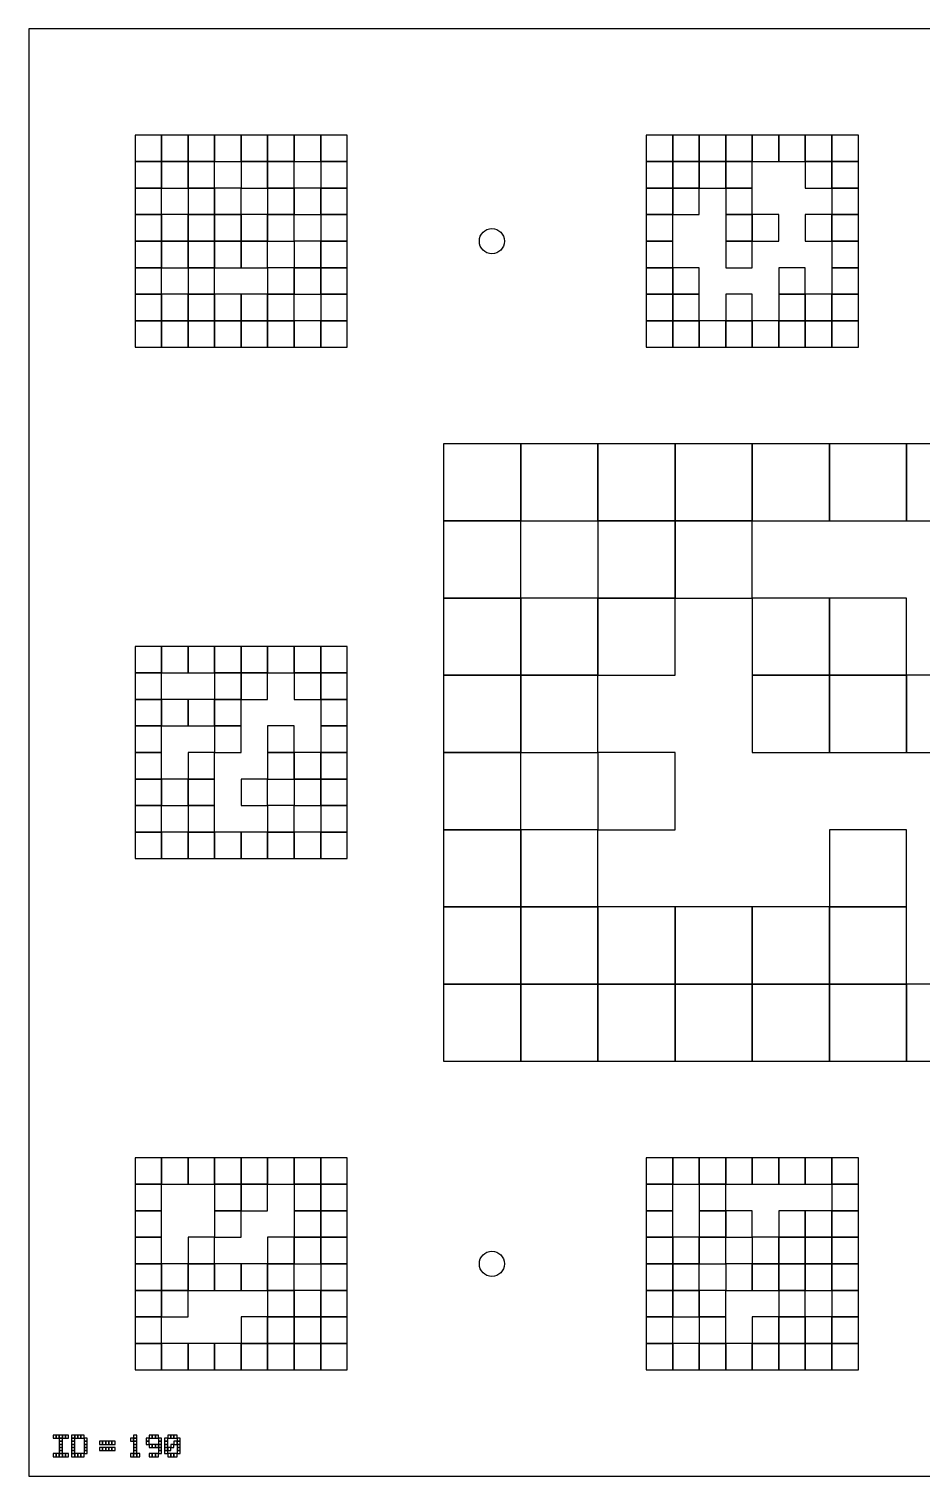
# Model space of a CAD drawing. Extents: x 0 to 1260, y 0 to 1580.
# Drawn here: x 640 to 825, y 640 to 940 of the extents above; entities that cross this region are included whole.
import ezdxf

# ---------------------------------------------------------------- set-up
doc = ezdxf.new("R2010")
doc.units = 0
for name, color, linetype in [('BLACK_POCKET', 7, 'CONTINUOUS'), ('BOARD_TEXT', 7, 'CONTINUOUS'), ('CUT', 7, 'CONTINUOUS'), ('MOUNT_HOLE', 6, 'CONTINUOUS')]:
    doc.layers.add(name, color=color, linetype=linetype)

msp = doc.modelspace()

# ---------------------------------------------------------------- linework, layer by layer
at = {"layer": 'BLACK_POCKET'}
for p, q in [((667.5, 918), (662, 918)), ((662, 918), (662, 912.5)), ((667.5, 912.5), (667.5, 918)), ((673, 918), (667.5, 918)), ((667.5, 918), (667.5, 912.5)), ((673, 912.5), (673, 918)), ((678.5, 918), (673, 918)), ((673, 918), (673, 912.5)), ((678.5, 912.5), (678.5, 918)), ((684, 918), (678.5, 918)), ((678.5, 918), (678.5, 912.5)), ((684, 912.5), (684, 918)), ((689.5, 918), (684, 918)), ((684, 918), (684, 912.5)), ((689.5, 912.5), (689.5, 918)), ((695, 918), (689.5, 918)), ((689.5, 918), (689.5, 912.5)), ((695, 912.5), (695, 918)), ((700.5, 918), (695, 918)), ((695, 918), (695, 912.5)), ((700.5, 912.5), (700.5, 918)), ((706, 918), (700.5, 918)), ((700.5, 918), (700.5, 912.5)), ((706, 912.5), (706, 918)), ((773.5, 918), (768, 918)), ((768, 918), (768, 912.5)), ((773.5, 912.5), (773.5, 918)), ((779, 918), (773.5, 918)), ((773.5, 918), (773.5, 912.5)), ((779, 912.5), (779, 918)), ((784.5, 918), (779, 918)), ((779, 918), (779, 912.5)), ((784.5, 912.5), (784.5, 918)), ((790, 918), (784.5, 918)), ((784.5, 918), (784.5, 912.5)), ((790, 912.5), (790, 918)), ((795.5, 918), (790, 918)), ((790, 918), (790, 912.5)), ((795.5, 912.5), (795.5, 918)), ((801, 918), (795.5, 918)), ((795.5, 918), (795.5, 912.5)), ((801, 912.5), (801, 918)), ((806.5, 918), (801, 918)), ((801, 918), (801, 912.5)), ((806.5, 912.5), (806.5, 918)), ((812, 918), (806.5, 918)), ((806.5, 918), (806.5, 912.5)), ((812, 912.5), (812, 918)), ((662, 912.5), (667.5, 912.5)), ((667.5, 912.5), (662, 912.5)), ((662, 912.5), (662, 907)), ((667.5, 912.5), (673, 912.5)), ((667.5, 907), (667.5, 912.5)), ((673, 912.5), (667.5, 912.5)), ((667.5, 912.5), (667.5, 907)), ((673, 912.5), (678.5, 912.5)), ((673, 907), (673, 912.5)), ((678.5, 912.5), (673, 912.5)), ((673, 912.5), (673, 907)), ((678.5, 912.5), (684, 912.5)), ((678.5, 907), (678.5, 912.5)), ((684, 912.5), (689.5, 912.5)), ((689.5, 912.5), (684, 912.5)), ((684, 912.5), (684, 907)), ((689.5, 912.5), (695, 912.5)), ((689.5, 907), (689.5, 912.5)), ((695, 912.5), (689.5, 912.5)), ((689.5, 912.5), (689.5, 907)), ((695, 912.5), (700.5, 912.5)), ((695, 907), (695, 912.5)), ((700.5, 912.5), (706, 912.5)), ((706, 912.5), (700.5, 912.5)), ((700.5, 912.5), (700.5, 907)), ((706, 907), (706, 912.5)), ((768, 912.5), (773.5, 912.5)), ((773.5, 912.5), (768, 912.5)), ((768, 912.5), (768, 907)), ((773.5, 912.5), (779, 912.5)), ((773.5, 907), (773.5, 912.5)), ((779, 912.5), (773.5, 912.5)), ((773.5, 912.5), (773.5, 907)), ((779, 912.5), (784.5, 912.5)), ((779, 907), (779, 912.5)), ((784.5, 912.5), (779, 912.5)), ((779, 912.5), (779, 907)), ((784.5, 912.5), (790, 912.5)), ((784.5, 907), (784.5, 912.5)), ((790, 912.5), (784.5, 912.5)), ((784.5, 912.5), (784.5, 907)), ((790, 912.5), (795.5, 912.5)), ((790, 907), (790, 912.5)), ((795.5, 912.5), (801, 912.5)), ((801, 912.5), (806.5, 912.5)), ((806.5, 912.5), (801, 912.5)), ((801, 912.5), (801, 907)), ((806.5, 912.5), (812, 912.5)), ((806.5, 907), (806.5, 912.5)), ((812, 912.5), (806.5, 912.5)), ((806.5, 912.5), (806.5, 907)), ((812, 907), (812, 912.5)), ((662, 907), (667.5, 907)), ((667.5, 907), (662, 907)), ((662, 907), (662, 901.5)), ((667.5, 907), (673, 907)), ((667.5, 901.5), (667.5, 907)), ((673, 907), (678.5, 907)), ((678.5, 907), (673, 907)), ((673, 907), (673, 901.5)), ((678.5, 901.5), (678.5, 907)), ((684, 907), (678.5, 907)), ((678.5, 907), (678.5, 901.5)), ((684, 907), (689.5, 907)), ((684, 901.5), (684, 907)), ((689.5, 907), (695, 907)), ((695, 907), (689.5, 907)), ((689.5, 907), (689.5, 901.5)), ((695, 901.5), (695, 907)), ((700.5, 907), (695, 907)), ((695, 907), (695, 901.5)), ((700.5, 907), (706, 907)), ((700.5, 901.5), (700.5, 907)), ((706, 907), (700.5, 907)), ((700.5, 907), (700.5, 901.5)), ((706, 901.5), (706, 907)), ((768, 907), (773.5, 907)), ((773.5, 907), (768, 907)), ((768, 907), (768, 901.5)), ((773.5, 907), (779, 907)), ((773.5, 901.5), (773.5, 907)), ((779, 907), (773.5, 907)), ((773.5, 907), (773.5, 901.5)), ((779, 907), (784.5, 907)), ((779, 901.5), (779, 907)), ((784.5, 907), (790, 907)), ((790, 907), (784.5, 907)), ((784.5, 907), (784.5, 901.5)), ((790, 901.5), (790, 907)), ((801, 907), (806.5, 907)), ((806.5, 907), (812, 907)), ((812, 907), (806.5, 907)), ((806.5, 907), (806.5, 901.5)), ((812, 901.5), (812, 907)), ((662, 901.5), (667.5, 901.5)), ((667.5, 901.5), (662, 901.5)), ((662, 901.5), (662, 896)), ((667.5, 896), (667.5, 901.5)), ((673, 901.5), (667.5, 901.5)), ((667.5, 901.5), (667.5, 896)), ((673, 901.5), (678.5, 901.5)), ((673, 896), (673, 901.5)), ((678.5, 901.5), (673, 901.5)), ((673, 901.5), (673, 896)), ((678.5, 901.5), (684, 901.5)), ((678.5, 896), (678.5, 901.5)), ((684, 901.5), (678.5, 901.5)), ((678.5, 901.5), (678.5, 896)), ((684, 896), (684, 901.5)), ((689.5, 901.5), (684, 901.5)), ((684, 901.5), (684, 896)), ((689.5, 901.5), (695, 901.5)), ((689.5, 896), (689.5, 901.5)), ((695, 901.5), (689.5, 901.5)), ((689.5, 901.5), (689.5, 896)), ((695, 901.5), (700.5, 901.5)), ((695, 896), (695, 901.5)), ((700.5, 901.5), (706, 901.5)), ((706, 901.5), (700.5, 901.5)), ((700.5, 901.5), (700.5, 896)), ((706, 896), (706, 901.5)), ((768, 901.5), (773.5, 901.5)), ((773.5, 901.5), (768, 901.5)), ((768, 901.5), (768, 896)), ((773.5, 901.5), (779, 901.5)), ((773.5, 896), (773.5, 901.5)), ((784.5, 901.5), (790, 901.5)), ((790, 901.5), (784.5, 901.5)), ((784.5, 901.5), (784.5, 896)), ((790, 896), (790, 901.5)), ((795.5, 901.5), (790, 901.5)), ((790, 901.5), (790, 896)), ((795.5, 896), (795.5, 901.5)), ((806.5, 901.5), (801, 901.5)), ((801, 901.5), (801, 896)), ((806.5, 901.5), (812, 901.5)), ((806.5, 896), (806.5, 901.5)), ((812, 901.5), (806.5, 901.5)), ((806.5, 901.5), (806.5, 896)), ((812, 896), (812, 901.5)), ((662, 896), (667.5, 896)), ((667.5, 896), (662, 896)), ((662, 896), (662, 890.5)), ((667.5, 896), (673, 896)), ((667.5, 890.5), (667.5, 896)), ((673, 896), (667.5, 896)), ((667.5, 896), (667.5, 890.5)), ((673, 896), (678.5, 896)), ((673, 890.5), (673, 896)), ((678.5, 896), (673, 896)), ((673, 896), (673, 890.5)), ((678.5, 896), (684, 896)), ((678.5, 890.5), (678.5, 896)), ((684, 896), (678.5, 896)), ((678.5, 896), (678.5, 890.5)), ((684, 896), (689.5, 896)), ((684, 890.5), (684, 896)), ((689.5, 896), (684, 896)), ((684, 896), (684, 890.5)), ((689.5, 896), (695, 896)), ((689.5, 890.5), (689.5, 896)), ((700.5, 896), (695, 896)), ((695, 896), (695, 890.5)), ((700.5, 896), (706, 896)), ((700.5, 890.5), (700.5, 896)), ((706, 896), (700.5, 896)), ((700.5, 896), (700.5, 890.5)), ((706, 890.5), (706, 896)), ((768, 896), (773.5, 896)), ((773.5, 896), (768, 896)), ((768, 896), (768, 890.5)), ((773.5, 890.5), (773.5, 896)), ((784.5, 896), (790, 896)), ((790, 896), (784.5, 896)), ((784.5, 896), (784.5, 890.5)), ((790, 896), (795.5, 896)), ((790, 890.5), (790, 896)), ((801, 896), (806.5, 896)), ((806.5, 896), (812, 896)), ((812, 896), (806.5, 896)), ((806.5, 896), (806.5, 890.5)), ((812, 890.5), (812, 896)), ((662, 890.5), (667.5, 890.5)), ((667.5, 890.5), (662, 890.5)), ((662, 890.5), (662, 885)), ((667.5, 890.5), (673, 890.5)), ((667.5, 885), (667.5, 890.5)), ((673, 890.5), (678.5, 890.5)), ((678.5, 890.5), (673, 890.5)), ((673, 890.5), (673, 885)), ((678.5, 890.5), (684, 890.5)), ((678.5, 885), (678.5, 890.5)), ((684, 890.5), (689.5, 890.5)), ((695, 890.5), (689.5, 890.5)), ((689.5, 890.5), (689.5, 885)), ((695, 890.5), (700.5, 890.5)), ((695, 885), (695, 890.5)), ((700.5, 890.5), (695, 890.5)), ((695, 890.5), (695, 885)), ((700.5, 890.5), (706, 890.5)), ((700.5, 885), (700.5, 890.5)), ((706, 890.5), (700.5, 890.5)), ((700.5, 890.5), (700.5, 885)), ((706, 885), (706, 890.5)), ((768, 890.5), (773.5, 890.5)), ((773.5, 890.5), (768, 890.5)), ((768, 890.5), (768, 885)), ((773.5, 885), (773.5, 890.5)), ((779, 890.5), (773.5, 890.5)), ((773.5, 890.5), (773.5, 885)), ((779, 885), (779, 890.5)), ((784.5, 890.5), (790, 890.5)), ((801, 890.5), (795.5, 890.5)), ((795.5, 890.5), (795.5, 885)), ((801, 885), (801, 890.5)), ((806.5, 890.5), (812, 890.5)), ((812, 890.5), (806.5, 890.5)), ((806.5, 890.5), (806.5, 885)), ((812, 885), (812, 890.5)), ((662, 885), (667.5, 885)), ((667.5, 885), (662, 885)), ((662, 885), (662, 879.5)), ((667.5, 879.5), (667.5, 885)), ((673, 885), (667.5, 885)), ((667.5, 885), (667.5, 879.5)), ((673, 885), (678.5, 885)), ((673, 879.5), (673, 885)), ((678.5, 885), (673, 885)), ((673, 885), (673, 879.5)), ((678.5, 879.5), (678.5, 885)), ((684, 885), (678.5, 885)), ((678.5, 885), (678.5, 879.5)), ((684, 879.5), (684, 885)), ((689.5, 885), (684, 885)), ((684, 885), (684, 879.5)), ((689.5, 885), (695, 885)), ((689.5, 879.5), (689.5, 885)), ((695, 885), (689.5, 885)), ((689.5, 885), (689.5, 879.5)), ((695, 885), (700.5, 885)), ((695, 879.5), (695, 885)), ((700.5, 885), (706, 885)), ((706, 885), (700.5, 885)), ((700.5, 885), (700.5, 879.5)), ((706, 879.5), (706, 885)), ((768, 885), (773.5, 885)), ((773.5, 885), (768, 885)), ((768, 885), (768, 879.5)), ((773.5, 885), (779, 885)), ((773.5, 879.5), (773.5, 885)), ((779, 885), (773.5, 885)), ((773.5, 885), (773.5, 879.5)), ((779, 879.5), (779, 885)), ((790, 885), (784.5, 885)), ((784.5, 885), (784.5, 879.5)), ((790, 879.5), (790, 885)), ((795.5, 885), (801, 885)), ((801, 885), (795.5, 885)), ((795.5, 885), (795.5, 879.5)), ((801, 879.5), (801, 885)), ((806.5, 885), (801, 885)), ((801, 885), (801, 879.5)), ((806.5, 885), (812, 885)), ((806.5, 879.5), (806.5, 885)), ((812, 885), (806.5, 885)), ((806.5, 885), (806.5, 879.5)), ((812, 879.5), (812, 885)), ((662, 879.5), (667.5, 879.5)), ((667.5, 879.5), (662, 879.5)), ((662, 879.5), (662, 874)), ((667.5, 879.5), (673, 879.5)), ((667.5, 874), (667.5, 879.5)), ((673, 879.5), (667.5, 879.5)), ((667.5, 879.5), (667.5, 874)), ((673, 879.5), (678.5, 879.5)), ((673, 874), (673, 879.5)), ((678.5, 879.5), (673, 879.5)), ((673, 879.5), (673, 874)), ((678.5, 879.5), (684, 879.5)), ((678.5, 874), (678.5, 879.5)), ((684, 879.5), (678.5, 879.5)), ((678.5, 879.5), (678.5, 874)), ((684, 879.5), (689.5, 879.5)), ((684, 874), (684, 879.5)), ((689.5, 879.5), (684, 879.5)), ((684, 879.5), (684, 874)), ((689.5, 879.5), (695, 879.5)), ((689.5, 874), (689.5, 879.5)), ((695, 879.5), (689.5, 879.5)), ((689.5, 879.5), (689.5, 874)), ((695, 874), (695, 879.5)), ((700.5, 879.5), (695, 879.5)), ((695, 879.5), (695, 874)), ((700.5, 879.5), (706, 879.5)), ((700.5, 874), (700.5, 879.5)), ((706, 879.5), (700.5, 879.5)), ((700.5, 879.5), (700.5, 874)), ((706, 874), (706, 879.5)), ((768, 879.5), (773.5, 879.5)), ((773.5, 879.5), (768, 879.5)), ((768, 879.5), (768, 874)), ((773.5, 879.5), (779, 879.5)), ((773.5, 874), (773.5, 879.5)), ((779, 879.5), (773.5, 879.5)), ((773.5, 879.5), (773.5, 874)), ((779, 874), (779, 879.5)), ((784.5, 879.5), (779, 879.5)), ((779, 879.5), (779, 874)), ((784.5, 879.5), (790, 879.5)), ((784.5, 874), (784.5, 879.5)), ((790, 879.5), (784.5, 879.5)), ((784.5, 879.5), (784.5, 874)), ((790, 874), (790, 879.5)), ((795.5, 879.5), (790, 879.5)), ((790, 879.5), (790, 874)), ((795.5, 879.5), (801, 879.5)), ((795.5, 874), (795.5, 879.5)), ((801, 879.5), (795.5, 879.5)), ((795.5, 879.5), (795.5, 874)), ((801, 879.5), (806.5, 879.5)), ((801, 874), (801, 879.5)), ((806.5, 879.5), (801, 879.5)), ((801, 879.5), (801, 874)), ((806.5, 879.5), (812, 879.5)), ((806.5, 874), (806.5, 879.5)), ((812, 879.5), (806.5, 879.5)), ((806.5, 879.5), (806.5, 874)), ((812, 874), (812, 879.5)), ((662, 874), (667.5, 874)), ((667.5, 874), (673, 874)), ((673, 874), (678.5, 874)), ((678.5, 874), (684, 874)), ((684, 874), (689.5, 874)), ((689.5, 874), (695, 874)), ((695, 874), (700.5, 874)), ((700.5, 874), (706, 874)), ((768, 874), (773.5, 874)), ((773.5, 874), (779, 874)), ((779, 874), (784.5, 874)), ((784.5, 874), (790, 874)), ((790, 874), (795.5, 874)), ((795.5, 874), (801, 874)), ((801, 874), (806.5, 874)), ((806.5, 874), (812, 874)), ((742, 854), (726, 854)), ((726, 854), (726, 838)), ((742, 838), (742, 854)), ((758, 854), (742, 854)), ((742, 854), (742, 838)), ((758, 838), (758, 854)), ((774, 854), (758, 854)), ((758, 854), (758, 838)), ((774, 838), (774, 854)), ((790, 854), (774, 854)), ((774, 854), (774, 838)), ((790, 838), (790, 854)), ((806, 854), (790, 854)), ((790, 854), (790, 838)), ((806, 838), (806, 854)), ((822, 854), (806, 854)), ((806, 854), (806, 838)), ((822, 838), (822, 854)), ((838, 854), (822, 854)), ((822, 854), (822, 838)), ((726, 838), (742, 838)), ((742, 838), (726, 838)), ((726, 838), (726, 822)), ((742, 838), (758, 838)), ((742, 822), (742, 838)), ((758, 838), (774, 838)), ((774, 838), (758, 838)), ((758, 838), (758, 822)), ((774, 838), (790, 838)), ((774, 822), (774, 838)), ((790, 838), (774, 838)), ((774, 838), (774, 822)), ((790, 838), (806, 838)), ((790, 822), (790, 838)), ((806, 838), (822, 838)), ((822, 838), (838, 838)), ((726, 822), (742, 822)), ((742, 822), (726, 822)), ((726, 822), (726, 806)), ((742, 806), (742, 822)), ((758, 822), (742, 822)), ((742, 822), (742, 806)), ((758, 822), (774, 822)), ((758, 806), (758, 822)), ((774, 822), (758, 822)), ((758, 822), (758, 806)), ((774, 822), (790, 822)), ((774, 806), (774, 822)), ((806, 822), (790, 822)), ((790, 822), (790, 806)), ((806, 806), (806, 822)), ((822, 822), (806, 822)), ((806, 822), (806, 806)), ((822, 806), (822, 822)), ((667.5, 812), (662, 812)), ((662, 812), (662, 806.5)), ((667.5, 806.5), (667.5, 812)), ((673, 812), (667.5, 812)), ((667.5, 812), (667.5, 806.5)), ((673, 806.5), (673, 812)), ((678.5, 812), (673, 812)), ((673, 812), (673, 806.5)), ((678.5, 806.5), (678.5, 812)), ((684, 812), (678.5, 812)), ((678.5, 812), (678.5, 806.5)), ((684, 806.5), (684, 812)), ((689.5, 812), (684, 812)), ((684, 812), (684, 806.5)), ((689.5, 806.5), (689.5, 812)), ((695, 812), (689.5, 812)), ((689.5, 812), (689.5, 806.5)), ((695, 806.5), (695, 812)), ((700.5, 812), (695, 812)), ((695, 812), (695, 806.5)), ((700.5, 806.5), (700.5, 812)), ((706, 812), (700.5, 812)), ((700.5, 812), (700.5, 806.5)), ((706, 806.5), (706, 812)), ((662, 806.5), (667.5, 806.5)), ((667.5, 806.5), (662, 806.5)), ((662, 806.5), (662, 801)), ((667.5, 806.5), (673, 806.5)), ((667.5, 801), (667.5, 806.5)), ((673, 806.5), (678.5, 806.5)), ((678.5, 806.5), (684, 806.5)), ((684, 806.5), (678.5, 806.5)), ((678.5, 806.5), (678.5, 801)), ((684, 806.5), (689.5, 806.5)), ((684, 801), (684, 806.5)), ((689.5, 806.5), (684, 806.5)), ((684, 806.5), (684, 801)), ((689.5, 806.5), (695, 806.5)), ((689.5, 801), (689.5, 806.5)), ((695, 806.5), (700.5, 806.5)), ((700.5, 806.5), (695, 806.5)), ((695, 806.5), (695, 801)), ((700.5, 806.5), (706, 806.5)), ((700.5, 801), (700.5, 806.5)), ((706, 806.5), (700.5, 806.5)), ((700.5, 806.5), (700.5, 801)), ((706, 801), (706, 806.5)), ((726, 806), (742, 806)), ((742, 806), (726, 806)), ((726, 806), (726, 790)), ((742, 806), (758, 806)), ((742, 790), (742, 806)), ((758, 806), (742, 806)), ((742, 806), (742, 790)), ((758, 806), (774, 806)), ((758, 790), (758, 806)), ((790, 806), (806, 806)), ((806, 806), (790, 806)), ((790, 806), (790, 790)), ((806, 806), (822, 806)), ((806, 790), (806, 806)), ((822, 806), (806, 806)), ((806, 806), (806, 790)), ((822, 790), (822, 806)), ((838, 806), (822, 806)), ((822, 806), (822, 790)), ((662, 801), (667.5, 801)), ((667.5, 801), (662, 801)), ((662, 801), (662, 795.5)), ((667.5, 795.5), (667.5, 801)), ((673, 801), (667.5, 801)), ((667.5, 801), (667.5, 795.5)), ((673, 795.5), (673, 801)), ((678.5, 801), (673, 801)), ((673, 801), (673, 795.5)), ((678.5, 801), (684, 801)), ((678.5, 795.5), (678.5, 801)), ((684, 801), (678.5, 801)), ((678.5, 801), (678.5, 795.5)), ((684, 801), (689.5, 801)), ((684, 795.5), (684, 801)), ((695, 801), (700.5, 801)), ((700.5, 801), (706, 801)), ((706, 801), (700.5, 801)), ((700.5, 801), (700.5, 795.5)), ((706, 795.5), (706, 801)), ((662, 795.5), (667.5, 795.5)), ((667.5, 795.5), (662, 795.5)), ((662, 795.5), (662, 790)), ((667.5, 795.5), (673, 795.5)), ((667.5, 790), (667.5, 795.5)), ((673, 795.5), (678.5, 795.5)), ((678.5, 795.5), (684, 795.5)), ((684, 795.5), (678.5, 795.5)), ((678.5, 795.5), (678.5, 790)), ((684, 790), (684, 795.5)), ((695, 795.5), (689.5, 795.5)), ((689.5, 795.5), (689.5, 790)), ((695, 790), (695, 795.5)), ((700.5, 795.5), (706, 795.5)), ((706, 795.5), (700.5, 795.5)), ((700.5, 795.5), (700.5, 790)), ((706, 790), (706, 795.5)), ((662, 790), (667.5, 790)), ((667.5, 790), (662, 790)), ((662, 790), (662, 784.5)), ((667.5, 784.5), (667.5, 790)), ((678.5, 790), (673, 790)), ((673, 790), (673, 784.5)), ((678.5, 790), (684, 790)), ((678.5, 784.5), (678.5, 790)), ((689.5, 790), (695, 790)), ((695, 790), (689.5, 790)), ((689.5, 790), (689.5, 784.5)), ((695, 784.5), (695, 790)), ((700.5, 790), (695, 790)), ((695, 790), (695, 784.5)), ((700.5, 790), (706, 790)), ((700.5, 784.5), (700.5, 790)), ((706, 790), (700.5, 790)), ((700.5, 790), (700.5, 784.5)), ((706, 784.5), (706, 790)), ((726, 790), (742, 790)), ((742, 790), (726, 790)), ((726, 790), (726, 774)), ((742, 790), (758, 790)), ((742, 774), (742, 790)), ((774, 790), (758, 790)), ((758, 790), (758, 774)), ((774, 774), (774, 790)), ((790, 790), (806, 790)), ((806, 790), (822, 790)), ((822, 790), (838, 790)), ((662, 784.5), (667.5, 784.5)), ((667.5, 784.5), (662, 784.5)), ((662, 784.5), (662, 779)), ((667.5, 779), (667.5, 784.5)), ((673, 784.5), (667.5, 784.5)), ((667.5, 784.5), (667.5, 779)), ((673, 784.5), (678.5, 784.5)), ((673, 779), (673, 784.5)), ((678.5, 784.5), (673, 784.5)), ((673, 784.5), (673, 779)), ((678.5, 779), (678.5, 784.5)), ((689.5, 784.5), (684, 784.5)), ((684, 784.5), (684, 779)), ((689.5, 784.5), (695, 784.5)), ((689.5, 779), (689.5, 784.5)), ((695, 784.5), (700.5, 784.5)), ((700.5, 784.5), (695, 784.5)), ((695, 784.5), (695, 779)), ((700.5, 784.5), (706, 784.5)), ((700.5, 779), (700.5, 784.5)), ((706, 784.5), (700.5, 784.5)), ((700.5, 784.5), (700.5, 779)), ((706, 779), (706, 784.5)), ((662, 779), (667.5, 779)), ((667.5, 779), (662, 779)), ((662, 779), (662, 773.5)), ((667.5, 779), (673, 779)), ((667.5, 773.5), (667.5, 779)), ((673, 779), (678.5, 779)), ((678.5, 779), (673, 779)), ((673, 779), (673, 773.5)), ((678.5, 773.5), (678.5, 779)), ((684, 779), (689.5, 779)), ((695, 779), (689.5, 779)), ((689.5, 779), (689.5, 773.5)), ((695, 779), (700.5, 779)), ((695, 773.5), (695, 779)), ((700.5, 779), (706, 779)), ((706, 779), (700.5, 779)), ((700.5, 779), (700.5, 773.5)), ((706, 773.5), (706, 779)), ((726, 774), (742, 774)), ((742, 774), (726, 774)), ((726, 774), (726, 758)), ((742, 758), (742, 774)), ((758, 774), (742, 774)), ((742, 774), (742, 758)), ((758, 774), (774, 774)), ((758, 758), (758, 774)), ((822, 774), (806, 774)), ((806, 774), (806, 758)), ((822, 758), (822, 774)), ((662, 773.5), (667.5, 773.5)), ((667.5, 773.5), (662, 773.5)), ((662, 773.5), (662, 768)), ((667.5, 768), (667.5, 773.5)), ((673, 773.5), (667.5, 773.5)), ((667.5, 773.5), (667.5, 768)), ((673, 773.5), (678.5, 773.5)), ((673, 768), (673, 773.5)), ((678.5, 773.5), (673, 773.5)), ((673, 773.5), (673, 768)), ((678.5, 768), (678.5, 773.5)), ((684, 773.5), (678.5, 773.5)), ((678.5, 773.5), (678.5, 768)), ((684, 768), (684, 773.5)), ((689.5, 773.5), (684, 773.5)), ((684, 773.5), (684, 768)), ((689.5, 773.5), (695, 773.5)), ((689.5, 768), (689.5, 773.5)), ((695, 773.5), (689.5, 773.5)), ((689.5, 773.5), (689.5, 768)), ((695, 768), (695, 773.5)), ((700.5, 773.5), (695, 773.5)), ((695, 773.5), (695, 768)), ((700.5, 773.5), (706, 773.5)), ((700.5, 768), (700.5, 773.5)), ((706, 773.5), (700.5, 773.5)), ((700.5, 773.5), (700.5, 768)), ((706, 768), (706, 773.5)), ((662, 768), (667.5, 768)), ((667.5, 768), (673, 768)), ((673, 768), (678.5, 768)), ((678.5, 768), (684, 768)), ((684, 768), (689.5, 768)), ((689.5, 768), (695, 768)), ((695, 768), (700.5, 768)), ((700.5, 768), (706, 768)), ((726, 758), (742, 758)), ((742, 758), (726, 758)), ((726, 758), (726, 742)), ((742, 758), (758, 758)), ((742, 742), (742, 758)), ((758, 758), (742, 758)), ((742, 758), (742, 742)), ((758, 742), (758, 758)), ((774, 758), (758, 758)), ((758, 758), (758, 742)), ((774, 742), (774, 758)), ((790, 758), (774, 758)), ((774, 758), (774, 742)), ((790, 742), (790, 758)), ((806, 758), (790, 758)), ((790, 758), (790, 742)), ((806, 758), (822, 758)), ((806, 742), (806, 758)), ((822, 758), (806, 758)), ((806, 758), (806, 742)), ((822, 742), (822, 758)), ((726, 742), (742, 742)), ((742, 742), (726, 742)), ((726, 742), (726, 726)), ((742, 742), (758, 742)), ((742, 726), (742, 742)), ((758, 742), (742, 742)), ((742, 742), (742, 726)), ((758, 742), (774, 742)), ((758, 726), (758, 742)), ((774, 742), (758, 742)), ((758, 742), (758, 726)), ((774, 742), (790, 742)), ((774, 726), (774, 742)), ((790, 742), (774, 742)), ((774, 742), (774, 726)), ((790, 742), (806, 742)), ((790, 726), (790, 742)), ((806, 742), (790, 742)), ((790, 742), (790, 726)), ((806, 742), (822, 742)), ((806, 726), (806, 742)), ((822, 742), (806, 742)), ((806, 742), (806, 726)), ((822, 726), (822, 742)), ((838, 742), (822, 742)), ((822, 742), (822, 726)), ((726, 726), (742, 726)), ((742, 726), (758, 726)), ((758, 726), (774, 726)), ((774, 726), (790, 726)), ((790, 726), (806, 726)), ((806, 726), (822, 726)), ((822, 726), (838, 726)), ((667.5, 706), (662, 706)), ((662, 706), (662, 700.5)), ((667.5, 700.5), (667.5, 706)), ((673, 706), (667.5, 706)), ((667.5, 706), (667.5, 700.5)), ((673, 700.5), (673, 706)), ((678.5, 706), (673, 706)), ((673, 706), (673, 700.5)), ((678.5, 700.5), (678.5, 706)), ((684, 706), (678.5, 706)), ((678.5, 706), (678.5, 700.5)), ((684, 700.5), (684, 706)), ((689.5, 706), (684, 706)), ((684, 706), (684, 700.5)), ((689.5, 700.5), (689.5, 706)), ((695, 706), (689.5, 706)), ((689.5, 706), (689.5, 700.5)), ((695, 700.5), (695, 706)), ((700.5, 706), (695, 706)), ((695, 706), (695, 700.5)), ((700.5, 700.5), (700.5, 706)), ((706, 706), (700.5, 706)), ((700.5, 706), (700.5, 700.5)), ((706, 700.5), (706, 706)), ((773.5, 706), (768, 706)), ((768, 706), (768, 700.5)), ((773.5, 700.5), (773.5, 706)), ((779, 706), (773.5, 706)), ((773.5, 706), (773.5, 700.5)), ((779, 700.5), (779, 706)), ((784.5, 706), (779, 706)), ((779, 706), (779, 700.5)), ((784.5, 700.5), (784.5, 706)), ((790, 706), (784.5, 706)), ((784.5, 706), (784.5, 700.5)), ((790, 700.5), (790, 706)), ((795.5, 706), (790, 706)), ((790, 706), (790, 700.5)), ((795.5, 700.5), (795.5, 706)), ((801, 706), (795.5, 706)), ((795.5, 706), (795.5, 700.5)), ((801, 700.5), (801, 706)), ((806.5, 706), (801, 706)), ((801, 706), (801, 700.5)), ((806.5, 700.5), (806.5, 706)), ((812, 706), (806.5, 706)), ((806.5, 706), (806.5, 700.5)), ((812, 700.5), (812, 706)), ((662, 700.5), (667.5, 700.5)), ((667.5, 700.5), (662, 700.5)), ((662, 700.5), (662, 695)), ((667.5, 700.5), (673, 700.5)), ((667.5, 695), (667.5, 700.5)), ((673, 700.5), (678.5, 700.5)), ((678.5, 700.5), (684, 700.5)), ((684, 700.5), (678.5, 700.5)), ((678.5, 700.5), (678.5, 695)), ((684, 700.5), (689.5, 700.5)), ((684, 695), (684, 700.5)), ((689.5, 700.5), (684, 700.5)), ((684, 700.5), (684, 695)), ((689.5, 700.5), (695, 700.5)), ((689.5, 695), (689.5, 700.5)), ((695, 700.5), (700.5, 700.5)), ((700.5, 700.5), (695, 700.5)), ((695, 700.5), (695, 695)), ((700.5, 700.5), (706, 700.5)), ((700.5, 695), (700.5, 700.5)), ((706, 700.5), (700.5, 700.5)), ((700.5, 700.5), (700.5, 695)), ((706, 695), (706, 700.5)), ((768, 700.5), (773.5, 700.5)), ((773.5, 700.5), (768, 700.5)), ((768, 700.5), (768, 695)), ((773.5, 700.5), (779, 700.5)), ((773.5, 695), (773.5, 700.5)), ((779, 700.5), (784.5, 700.5)), ((784.5, 700.5), (779, 700.5)), ((779, 700.5), (779, 695)), ((784.5, 700.5), (790, 700.5)), ((784.5, 695), (784.5, 700.5)), ((790, 700.5), (795.5, 700.5)), ((795.5, 700.5), (801, 700.5)), ((801, 700.5), (806.5, 700.5)), ((806.5, 700.5), (812, 700.5)), ((812, 700.5), (806.5, 700.5)), ((806.5, 700.5), (806.5, 695)), ((812, 695), (812, 700.5)), ((662, 695), (667.5, 695)), ((667.5, 695), (662, 695)), ((662, 695), (662, 689.5)), ((667.5, 689.5), (667.5, 695)), ((678.5, 695), (684, 695)), ((684, 695), (678.5, 695)), ((678.5, 695), (678.5, 689.5)), ((684, 695), (689.5, 695)), ((684, 689.5), (684, 695)), ((695, 695), (700.5, 695)), ((700.5, 695), (695, 695)), ((695, 695), (695, 689.5)), ((700.5, 695), (706, 695)), ((700.5, 689.5), (700.5, 695)), ((706, 695), (700.5, 695)), ((700.5, 695), (700.5, 689.5)), ((706, 689.5), (706, 695)), ((768, 695), (773.5, 695)), ((773.5, 695), (768, 695)), ((768, 695), (768, 689.5)), ((773.5, 689.5), (773.5, 695)), ((779, 695), (784.5, 695)), ((784.5, 695), (779, 695)), ((779, 695), (779, 689.5)), ((784.5, 689.5), (784.5, 695)), ((790, 695), (784.5, 695)), ((784.5, 695), (784.5, 689.5)), ((790, 689.5), (790, 695)), ((801, 695), (795.5, 695)), ((795.5, 695), (795.5, 689.5)), ((801, 689.5), (801, 695)), ((806.5, 695), (801, 695)), ((801, 695), (801, 689.5)), ((806.5, 695), (812, 695)), ((806.5, 689.5), (806.5, 695)), ((812, 695), (806.5, 695)), ((806.5, 695), (806.5, 689.5)), ((812, 689.5), (812, 695)), ((662, 689.5), (667.5, 689.5)), ((667.5, 689.5), (662, 689.5)), ((662, 689.5), (662, 684)), ((667.5, 684), (667.5, 689.5)), ((678.5, 689.5), (673, 689.5)), ((673, 689.5), (673, 684)), ((678.5, 689.5), (684, 689.5)), ((678.5, 684), (678.5, 689.5)), ((695, 689.5), (689.5, 689.5)), ((689.5, 689.5), (689.5, 684)), ((695, 689.5), (700.5, 689.5)), ((695, 684), (695, 689.5)), ((700.5, 689.5), (695, 689.5)), ((695, 689.5), (695, 684)), ((700.5, 689.5), (706, 689.5)), ((700.5, 684), (700.5, 689.5)), ((706, 689.5), (700.5, 689.5)), ((700.5, 689.5), (700.5, 684)), ((706, 684), (706, 689.5)), ((768, 689.5), (773.5, 689.5)), ((773.5, 689.5), (768, 689.5)), ((768, 689.5), (768, 684)), ((773.5, 684), (773.5, 689.5)), ((779, 689.5), (773.5, 689.5)), ((773.5, 689.5), (773.5, 684)), ((779, 689.5), (784.5, 689.5)), ((779, 684), (779, 689.5)), ((784.5, 689.5), (779, 689.5)), ((779, 689.5), (779, 684)), ((784.5, 689.5), (790, 689.5)), ((784.5, 684), (784.5, 689.5)), ((795.5, 689.5), (790, 689.5)), ((790, 689.5), (790, 684)), ((795.5, 689.5), (801, 689.5)), ((795.5, 684), (795.5, 689.5)), ((801, 689.5), (795.5, 689.5)), ((795.5, 689.5), (795.5, 684)), ((801, 689.5), (806.5, 689.5)), ((801, 684), (801, 689.5)), ((806.5, 689.5), (801, 689.5)), ((801, 689.5), (801, 684)), ((806.5, 689.5), (812, 689.5)), ((806.5, 684), (806.5, 689.5)), ((812, 689.5), (806.5, 689.5)), ((806.5, 689.5), (806.5, 684)), ((812, 684), (812, 689.5)), ((662, 684), (667.5, 684)), ((667.5, 684), (662, 684)), ((662, 684), (662, 678.5)), ((667.5, 678.5), (667.5, 684)), ((673, 684), (667.5, 684)), ((667.5, 684), (667.5, 678.5)), ((673, 684), (678.5, 684)), ((673, 678.5), (673, 684)), ((678.5, 684), (673, 684)), ((673, 684), (673, 678.5)), ((678.5, 678.5), (678.5, 684)), ((684, 684), (678.5, 684)), ((678.5, 684), (678.5, 678.5)), ((684, 678.5), (684, 684)), ((689.5, 684), (684, 684)), ((684, 684), (684, 678.5)), ((689.5, 684), (695, 684)), ((689.5, 678.5), (689.5, 684)), ((695, 684), (689.5, 684)), ((689.5, 684), (689.5, 678.5)), ((695, 684), (700.5, 684)), ((695, 678.5), (695, 684)), ((700.5, 684), (706, 684)), ((706, 684), (700.5, 684)), ((700.5, 684), (700.5, 678.5)), ((706, 678.5), (706, 684)), ((768, 684), (773.5, 684)), ((773.5, 684), (768, 684)), ((768, 684), (768, 678.5)), ((773.5, 684), (779, 684)), ((773.5, 678.5), (773.5, 684)), ((779, 684), (773.5, 684)), ((773.5, 684), (773.5, 678.5)), ((779, 684), (784.5, 684)), ((779, 678.5), (779, 684)), ((790, 684), (784.5, 684)), ((784.5, 684), (784.5, 678.5)), ((790, 684), (795.5, 684)), ((790, 678.5), (790, 684)), ((795.5, 684), (790, 684)), ((790, 684), (790, 678.5)), ((795.5, 684), (801, 684)), ((795.5, 678.5), (795.5, 684)), ((801, 684), (795.5, 684)), ((795.5, 684), (795.5, 678.5)), ((801, 684), (806.5, 684)), ((801, 678.5), (801, 684)), ((806.5, 684), (801, 684)), ((801, 684), (801, 678.5)), ((806.5, 684), (812, 684)), ((806.5, 678.5), (806.5, 684)), ((812, 684), (806.5, 684)), ((806.5, 684), (806.5, 678.5)), ((812, 678.5), (812, 684)), ((662, 678.5), (667.5, 678.5)), ((667.5, 678.5), (662, 678.5)), ((662, 678.5), (662, 673)), ((667.5, 678.5), (673, 678.5)), ((667.5, 673), (667.5, 678.5)), ((673, 678.5), (667.5, 678.5)), ((667.5, 678.5), (667.5, 673)), ((673, 678.5), (678.5, 678.5)), ((673, 673), (673, 678.5)), ((678.5, 678.5), (684, 678.5)), ((684, 678.5), (689.5, 678.5)), ((689.5, 678.5), (695, 678.5)), ((695, 678.5), (689.5, 678.5)), ((689.5, 678.5), (689.5, 673)), ((695, 673), (695, 678.5)), ((700.5, 678.5), (695, 678.5)), ((695, 678.5), (695, 673)), ((700.5, 678.5), (706, 678.5)), ((700.5, 673), (700.5, 678.5)), ((706, 678.5), (700.5, 678.5)), ((700.5, 678.5), (700.5, 673)), ((706, 673), (706, 678.5)), ((768, 678.5), (773.5, 678.5)), ((773.5, 678.5), (768, 678.5)), ((768, 678.5), (768, 673)), ((773.5, 678.5), (779, 678.5)), ((773.5, 673), (773.5, 678.5)), ((779, 678.5), (773.5, 678.5)), ((773.5, 678.5), (773.5, 673)), ((779, 673), (779, 678.5)), ((784.5, 678.5), (779, 678.5)), ((779, 678.5), (779, 673)), ((784.5, 678.5), (790, 678.5)), ((784.5, 673), (784.5, 678.5)), ((790, 678.5), (795.5, 678.5)), ((795.5, 678.5), (801, 678.5)), ((801, 678.5), (795.5, 678.5)), ((795.5, 678.5), (795.5, 673)), ((801, 678.5), (806.5, 678.5)), ((801, 673), (801, 678.5)), ((806.5, 678.5), (812, 678.5)), ((812, 678.5), (806.5, 678.5)), ((806.5, 678.5), (806.5, 673)), ((812, 673), (812, 678.5)), ((662, 673), (667.5, 673)), ((667.5, 673), (662, 673)), ((662, 673), (662, 667.5)), ((667.5, 673), (673, 673)), ((667.5, 667.5), (667.5, 673)), ((689.5, 673), (684, 673)), ((684, 673), (684, 667.5)), ((689.5, 673), (695, 673)), ((689.5, 667.5), (689.5, 673)), ((695, 673), (689.5, 673)), ((689.5, 673), (689.5, 667.5)), ((695, 673), (700.5, 673)), ((695, 667.5), (695, 673)), ((700.5, 673), (695, 673)), ((695, 673), (695, 667.5)), ((700.5, 673), (706, 673)), ((700.5, 667.5), (700.5, 673)), ((706, 673), (700.5, 673)), ((700.5, 673), (700.5, 667.5)), ((706, 667.5), (706, 673)), ((768, 673), (773.5, 673)), ((773.5, 673), (768, 673)), ((768, 673), (768, 667.5)), ((773.5, 673), (779, 673)), ((773.5, 667.5), (773.5, 673)), ((779, 673), (784.5, 673)), ((784.5, 673), (779, 673)), ((779, 673), (779, 667.5)), ((784.5, 667.5), (784.5, 673)), ((795.5, 673), (790, 673)), ((790, 673), (790, 667.5)), ((795.5, 673), (801, 673)), ((795.5, 667.5), (795.5, 673)), ((801, 673), (795.5, 673)), ((795.5, 673), (795.5, 667.5)), ((801, 667.5), (801, 673)), ((806.5, 673), (801, 673)), ((801, 673), (801, 667.5)), ((806.5, 673), (812, 673)), ((806.5, 667.5), (806.5, 673)), ((812, 673), (806.5, 673)), ((806.5, 673), (806.5, 667.5)), ((812, 667.5), (812, 673)), ((662, 667.5), (667.5, 667.5)), ((667.5, 667.5), (662, 667.5)), ((662, 667.5), (662, 662)), ((667.5, 662), (667.5, 667.5)), ((673, 667.5), (667.5, 667.5)), ((667.5, 667.5), (667.5, 662)), ((673, 662), (673, 667.5)), ((678.5, 667.5), (673, 667.5)), ((673, 667.5), (673, 662)), ((678.5, 662), (678.5, 667.5)), ((684, 667.5), (678.5, 667.5)), ((678.5, 667.5), (678.5, 662)), ((684, 667.5), (689.5, 667.5)), ((684, 662), (684, 667.5)), ((689.5, 667.5), (684, 667.5)), ((684, 667.5), (684, 662)), ((689.5, 667.5), (695, 667.5)), ((689.5, 662), (689.5, 667.5)), ((695, 667.5), (689.5, 667.5)), ((689.5, 667.5), (689.5, 662)), ((695, 667.5), (700.5, 667.5)), ((695, 662), (695, 667.5)), ((700.5, 667.5), (695, 667.5)), ((695, 667.5), (695, 662)), ((700.5, 667.5), (706, 667.5)), ((700.5, 662), (700.5, 667.5)), ((706, 667.5), (700.5, 667.5)), ((700.5, 667.5), (700.5, 662)), ((706, 662), (706, 667.5)), ((768, 667.5), (773.5, 667.5)), ((773.5, 667.5), (768, 667.5)), ((768, 667.5), (768, 662)), ((773.5, 662), (773.5, 667.5)), ((779, 667.5), (773.5, 667.5)), ((773.5, 667.5), (773.5, 662)), ((779, 667.5), (784.5, 667.5)), ((779, 662), (779, 667.5)), ((784.5, 667.5), (779, 667.5)), ((779, 667.5), (779, 662)), ((784.5, 662), (784.5, 667.5)), ((790, 667.5), (784.5, 667.5)), ((784.5, 667.5), (784.5, 662)), ((790, 667.5), (795.5, 667.5)), ((790, 662), (790, 667.5)), ((795.5, 667.5), (790, 667.5)), ((790, 667.5), (790, 662)), ((795.5, 667.5), (801, 667.5)), ((795.5, 662), (795.5, 667.5)), ((801, 667.5), (795.5, 667.5)), ((795.5, 667.5), (795.5, 662)), ((801, 667.5), (806.5, 667.5)), ((801, 662), (801, 667.5)), ((806.5, 667.5), (801, 667.5)), ((801, 667.5), (801, 662)), ((806.5, 667.5), (812, 667.5)), ((806.5, 662), (806.5, 667.5)), ((812, 667.5), (806.5, 667.5)), ((806.5, 667.5), (806.5, 662)), ((812, 662), (812, 667.5)), ((662, 662), (667.5, 662)), ((667.5, 662), (673, 662)), ((673, 662), (678.5, 662)), ((678.5, 662), (684, 662)), ((684, 662), (689.5, 662)), ((689.5, 662), (695, 662)), ((695, 662), (700.5, 662)), ((700.5, 662), (706, 662)), ((768, 662), (773.5, 662)), ((773.5, 662), (779, 662)), ((779, 662), (784.5, 662)), ((784.5, 662), (790, 662)), ((790, 662), (795.5, 662)), ((795.5, 662), (801, 662)), ((801, 662), (806.5, 662)), ((806.5, 662), (812, 662))]:
    msp.add_line(p, q, dxfattribs=at)
at = {"layer": 'BOARD_TEXT'}
for p, q in [((645.642857, 648.5), (645, 648.5)), ((645, 648.5), (645, 647.857143)), ((645.642857, 647.857143), (645.642857, 648.5)), ((646.285714, 648.5), (645.642857, 648.5)), ((645.642857, 648.5), (645.642857, 647.857143)), ((646.285714, 647.857143), (646.285714, 648.5)), ((646.928571, 648.5), (646.285714, 648.5)), ((646.285714, 648.5), (646.285714, 647.857143)), ((646.928571, 647.857143), (646.928571, 648.5)), ((647.571429, 648.5), (646.928571, 648.5)), ((646.928571, 648.5), (646.928571, 647.857143)), ((647.571429, 647.857143), (647.571429, 648.5)), ((648.214286, 648.5), (647.571429, 648.5)), ((647.571429, 648.5), (647.571429, 647.857143)), ((648.214286, 647.857143), (648.214286, 648.5)), ((649.5, 648.5), (648.857143, 648.5)), ((648.857143, 648.5), (648.857143, 647.857143)), ((649.5, 647.857143), (649.5, 648.5)), ((650.142857, 648.5), (649.5, 648.5)), ((649.5, 648.5), (649.5, 647.857143)), ((650.142857, 647.857143), (650.142857, 648.5)), ((650.785714, 648.5), (650.142857, 648.5)), ((650.142857, 648.5), (650.142857, 647.857143)), ((650.785714, 647.857143), (650.785714, 648.5)), ((651.428571, 648.5), (650.785714, 648.5)), ((650.785714, 648.5), (650.785714, 647.857143)), ((651.428571, 647.857143), (651.428571, 648.5)), ((662.357143, 648.5), (661.714286, 648.5)), ((661.714286, 648.5), (661.714286, 647.857143)), ((662.357143, 647.857143), (662.357143, 648.5)), ((665.571429, 648.5), (664.928571, 648.5)), ((664.928571, 648.5), (664.928571, 647.857143)), ((665.571429, 647.857143), (665.571429, 648.5)), ((666.214286, 648.5), (665.571429, 648.5)), ((665.571429, 648.5), (665.571429, 647.857143)), ((666.214286, 647.857143), (666.214286, 648.5)), ((666.857143, 648.5), (666.214286, 648.5)), ((666.214286, 648.5), (666.214286, 647.857143)), ((666.857143, 647.857143), (666.857143, 648.5)), ((669.428571, 648.5), (668.785714, 648.5)), ((668.785714, 648.5), (668.785714, 647.857143)), ((669.428571, 647.857143), (669.428571, 648.5)), ((670.071429, 648.5), (669.428571, 648.5)), ((669.428571, 648.5), (669.428571, 647.857143)), ((670.071429, 647.857143), (670.071429, 648.5)), ((670.714286, 648.5), (670.071429, 648.5)), ((670.071429, 648.5), (670.071429, 647.857143)), ((670.714286, 647.857143), (670.714286, 648.5)), ((645, 647.857143), (645.642857, 647.857143)), ((645.642857, 647.857143), (646.285714, 647.857143)), ((646.285714, 647.857143), (646.928571, 647.857143)), ((646.928571, 647.857143), (646.285714, 647.857143)), ((646.285714, 647.857143), (646.285714, 647.214286)), ((646.285714, 647.214286), (646.928571, 647.214286)), ((646.928571, 647.214286), (646.285714, 647.214286)), ((646.285714, 647.214286), (646.285714, 646.571429)), ((646.285714, 646.571429), (646.928571, 646.571429)), ((646.928571, 646.571429), (646.285714, 646.571429)), ((646.285714, 646.571429), (646.285714, 645.928571)), ((646.285714, 645.928571), (646.928571, 645.928571)), ((646.928571, 645.928571), (646.285714, 645.928571)), ((646.285714, 645.928571), (646.285714, 645.285714)), ((646.285714, 645.285714), (646.928571, 645.285714)), ((646.928571, 645.285714), (646.285714, 645.285714)), ((646.285714, 645.285714), (646.285714, 644.642857)), ((646.928571, 647.857143), (647.571429, 647.857143)), ((646.928571, 647.214286), (646.928571, 647.857143)), ((646.928571, 646.571429), (646.928571, 647.214286)), ((646.928571, 645.928571), (646.928571, 646.571429)), ((646.928571, 645.285714), (646.928571, 645.928571)), ((646.928571, 644.642857), (646.928571, 645.285714)), ((647.571429, 647.857143), (648.214286, 647.857143)), ((648.857143, 647.857143), (649.5, 647.857143)), ((649.5, 647.857143), (648.857143, 647.857143)), ((648.857143, 647.857143), (648.857143, 647.214286)), ((648.857143, 647.214286), (649.5, 647.214286)), ((649.5, 647.214286), (648.857143, 647.214286)), ((648.857143, 647.214286), (648.857143, 646.571429)), ((648.857143, 646.571429), (649.5, 646.571429)), ((649.5, 646.571429), (648.857143, 646.571429)), ((648.857143, 646.571429), (648.857143, 645.928571)), ((648.857143, 645.928571), (649.5, 645.928571)), ((649.5, 645.928571), (648.857143, 645.928571)), ((648.857143, 645.928571), (648.857143, 645.285714)), ((648.857143, 645.285714), (649.5, 645.285714)), ((649.5, 645.285714), (648.857143, 645.285714)), ((648.857143, 645.285714), (648.857143, 644.642857)), ((649.5, 647.857143), (650.142857, 647.857143)), ((649.5, 647.214286), (649.5, 647.857143)), ((649.5, 646.571429), (649.5, 647.214286)), ((649.5, 645.928571), (649.5, 646.571429)), ((649.5, 645.285714), (649.5, 645.928571)), ((649.5, 644.642857), (649.5, 645.285714)), ((650.142857, 647.857143), (650.785714, 647.857143)), ((650.785714, 647.857143), (651.428571, 647.857143)), ((652.071429, 647.857143), (651.428571, 647.857143)), ((651.428571, 647.857143), (651.428571, 647.214286)), ((651.428571, 647.214286), (652.071429, 647.214286)), ((652.071429, 647.214286), (651.428571, 647.214286)), ((651.428571, 647.214286), (651.428571, 646.571429)), ((651.428571, 646.571429), (652.071429, 646.571429)), ((652.071429, 646.571429), (651.428571, 646.571429)), ((651.428571, 646.571429), (651.428571, 645.928571)), ((651.428571, 645.928571), (652.071429, 645.928571)), ((652.071429, 645.928571), (651.428571, 645.928571)), ((651.428571, 645.928571), (651.428571, 645.285714)), ((651.428571, 645.285714), (652.071429, 645.285714)), ((652.071429, 645.285714), (651.428571, 645.285714)), ((651.428571, 645.285714), (651.428571, 644.642857)), ((652.071429, 647.214286), (652.071429, 647.857143)), ((652.071429, 646.571429), (652.071429, 647.214286)), ((652.071429, 645.928571), (652.071429, 646.571429)), ((652.071429, 645.285714), (652.071429, 645.928571)), ((652.071429, 644.642857), (652.071429, 645.285714)), ((655.285714, 647.214286), (654.642857, 647.214286)), ((654.642857, 647.214286), (654.642857, 646.571429)), ((654.642857, 646.571429), (655.285714, 646.571429)), ((655.285714, 645.928571), (654.642857, 645.928571)), ((654.642857, 645.928571), (654.642857, 645.285714)), ((654.642857, 645.285714), (655.285714, 645.285714)), ((655.285714, 646.571429), (655.285714, 647.214286)), ((655.928571, 647.214286), (655.285714, 647.214286)), ((655.285714, 647.214286), (655.285714, 646.571429)), ((655.285714, 646.571429), (655.928571, 646.571429)), ((655.285714, 645.285714), (655.285714, 645.928571)), ((655.928571, 645.928571), (655.285714, 645.928571)), ((655.285714, 645.928571), (655.285714, 645.285714)), ((655.285714, 645.285714), (655.928571, 645.285714)), ((655.928571, 646.571429), (655.928571, 647.214286)), ((656.571429, 647.214286), (655.928571, 647.214286)), ((655.928571, 647.214286), (655.928571, 646.571429)), ((655.928571, 646.571429), (656.571429, 646.571429)), ((655.928571, 645.285714), (655.928571, 645.928571)), ((656.571429, 645.928571), (655.928571, 645.928571)), ((655.928571, 645.928571), (655.928571, 645.285714)), ((655.928571, 645.285714), (656.571429, 645.285714)), ((656.571429, 646.571429), (656.571429, 647.214286)), ((657.214286, 647.214286), (656.571429, 647.214286)), ((656.571429, 647.214286), (656.571429, 646.571429)), ((656.571429, 646.571429), (657.214286, 646.571429)), ((656.571429, 645.285714), (656.571429, 645.928571)), ((657.214286, 645.928571), (656.571429, 645.928571)), ((656.571429, 645.928571), (656.571429, 645.285714)), ((656.571429, 645.285714), (657.214286, 645.285714)), ((657.214286, 646.571429), (657.214286, 647.214286)), ((657.857143, 647.214286), (657.214286, 647.214286)), ((657.214286, 647.214286), (657.214286, 646.571429)), ((657.214286, 646.571429), (657.857143, 646.571429)), ((657.214286, 645.285714), (657.214286, 645.928571)), ((657.857143, 645.928571), (657.214286, 645.928571)), ((657.214286, 645.928571), (657.214286, 645.285714)), ((657.214286, 645.285714), (657.857143, 645.285714)), ((657.857143, 646.571429), (657.857143, 647.214286)), ((657.857143, 645.285714), (657.857143, 645.928571)), ((661.714286, 647.857143), (661.071429, 647.857143)), ((661.071429, 647.857143), (661.071429, 647.214286)), ((661.071429, 647.214286), (661.714286, 647.214286)), ((661.714286, 647.857143), (662.357143, 647.857143)), ((661.714286, 647.214286), (661.714286, 647.857143)), ((662.357143, 647.857143), (661.714286, 647.857143)), ((661.714286, 647.857143), (661.714286, 647.214286)), ((661.714286, 647.214286), (662.357143, 647.214286)), ((662.357143, 647.214286), (661.714286, 647.214286)), ((661.714286, 647.214286), (661.714286, 646.571429)), ((661.714286, 646.571429), (662.357143, 646.571429)), ((662.357143, 646.571429), (661.714286, 646.571429)), ((661.714286, 646.571429), (661.714286, 645.928571)), ((661.714286, 645.928571), (662.357143, 645.928571)), ((662.357143, 645.928571), (661.714286, 645.928571)), ((661.714286, 645.928571), (661.714286, 645.285714)), ((661.714286, 645.285714), (662.357143, 645.285714)), ((662.357143, 645.285714), (661.714286, 645.285714)), ((661.714286, 645.285714), (661.714286, 644.642857)), ((662.357143, 647.214286), (662.357143, 647.857143)), ((662.357143, 646.571429), (662.357143, 647.214286)), ((662.357143, 645.928571), (662.357143, 646.571429)), ((662.357143, 645.285714), (662.357143, 645.928571)), ((662.357143, 644.642857), (662.357143, 645.285714)), ((664.928571, 647.857143), (664.285714, 647.857143)), ((664.285714, 647.857143), (664.285714, 647.214286)), ((664.285714, 647.214286), (664.928571, 647.214286)), ((664.928571, 647.214286), (664.285714, 647.214286)), ((664.285714, 647.214286), (664.285714, 646.571429)), ((664.285714, 646.571429), (664.928571, 646.571429)), ((664.928571, 647.857143), (665.571429, 647.857143)), ((664.928571, 647.214286), (664.928571, 647.857143)), ((664.928571, 646.571429), (664.928571, 647.214286)), ((665.571429, 646.571429), (664.928571, 646.571429)), ((664.928571, 646.571429), (664.928571, 645.928571)), ((664.928571, 645.928571), (665.571429, 645.928571)), ((665.571429, 647.857143), (666.214286, 647.857143)), ((665.571429, 645.928571), (665.571429, 646.571429)), ((666.214286, 646.571429), (665.571429, 646.571429)), ((665.571429, 646.571429), (665.571429, 645.928571)), ((665.571429, 645.928571), (666.214286, 645.928571)), ((666.214286, 647.857143), (666.857143, 647.857143)), ((666.214286, 645.928571), (666.214286, 646.571429)), ((666.857143, 646.571429), (666.214286, 646.571429)), ((666.214286, 646.571429), (666.214286, 645.928571)), ((666.214286, 645.928571), (666.857143, 645.928571)), ((667.5, 647.857143), (666.857143, 647.857143)), ((666.857143, 647.857143), (666.857143, 647.214286)), ((666.857143, 647.214286), (667.5, 647.214286)), ((667.5, 647.214286), (666.857143, 647.214286)), ((666.857143, 647.214286), (666.857143, 646.571429)), ((666.857143, 646.571429), (667.5, 646.571429)), ((666.857143, 645.928571), (666.857143, 646.571429)), ((667.5, 646.571429), (666.857143, 646.571429)), ((666.857143, 646.571429), (666.857143, 645.928571)), ((666.857143, 645.928571), (667.5, 645.928571)), ((667.5, 645.928571), (666.857143, 645.928571)), ((666.857143, 645.928571), (666.857143, 645.285714)), ((666.857143, 645.285714), (667.5, 645.285714)), ((667.5, 645.285714), (666.857143, 645.285714)), ((666.857143, 645.285714), (666.857143, 644.642857)), ((667.5, 647.214286), (667.5, 647.857143)), ((667.5, 646.571429), (667.5, 647.214286)), ((667.5, 645.928571), (667.5, 646.571429)), ((667.5, 645.285714), (667.5, 645.928571)), ((667.5, 644.642857), (667.5, 645.285714)), ((668.785714, 647.857143), (668.142857, 647.857143)), ((668.142857, 647.857143), (668.142857, 647.214286)), ((668.142857, 647.214286), (668.785714, 647.214286)), ((668.785714, 647.214286), (668.142857, 647.214286)), ((668.142857, 647.214286), (668.142857, 646.571429)), ((668.142857, 646.571429), (668.785714, 646.571429)), ((668.785714, 646.571429), (668.142857, 646.571429)), ((668.142857, 646.571429), (668.142857, 645.928571)), ((668.142857, 645.928571), (668.785714, 645.928571)), ((668.785714, 645.928571), (668.142857, 645.928571)), ((668.142857, 645.928571), (668.142857, 645.285714)), ((668.142857, 645.285714), (668.785714, 645.285714)), ((668.785714, 645.285714), (668.142857, 645.285714)), ((668.142857, 645.285714), (668.142857, 644.642857)), ((668.785714, 647.857143), (669.428571, 647.857143)), ((668.785714, 647.214286), (668.785714, 647.857143)), ((668.785714, 646.571429), (668.785714, 647.214286)), ((668.785714, 645.928571), (668.785714, 646.571429)), ((668.785714, 645.285714), (668.785714, 645.928571)), ((669.428571, 645.928571), (668.785714, 645.928571)), ((668.785714, 645.928571), (668.785714, 645.285714)), ((668.785714, 645.285714), (669.428571, 645.285714)), ((668.785714, 644.642857), (668.785714, 645.285714)), ((669.428571, 647.857143), (670.071429, 647.857143)), ((670.071429, 646.571429), (669.428571, 646.571429)), ((669.428571, 646.571429), (669.428571, 645.928571)), ((669.428571, 645.928571), (670.071429, 645.928571)), ((669.428571, 645.285714), (669.428571, 645.928571)), ((670.071429, 647.857143), (670.714286, 647.857143)), ((670.714286, 647.214286), (670.071429, 647.214286)), ((670.071429, 647.214286), (670.071429, 646.571429)), ((670.071429, 646.571429), (670.714286, 646.571429)), ((670.071429, 645.928571), (670.071429, 646.571429)), ((671.357143, 647.857143), (670.714286, 647.857143)), ((670.714286, 647.857143), (670.714286, 647.214286)), ((670.714286, 647.214286), (671.357143, 647.214286)), ((670.714286, 646.571429), (670.714286, 647.214286)), ((671.357143, 647.214286), (670.714286, 647.214286)), ((670.714286, 647.214286), (670.714286, 646.571429)), ((670.714286, 646.571429), (671.357143, 646.571429)), ((671.357143, 646.571429), (670.714286, 646.571429)), ((670.714286, 646.571429), (670.714286, 645.928571)), ((670.714286, 645.928571), (671.357143, 645.928571)), ((671.357143, 645.928571), (670.714286, 645.928571)), ((670.714286, 645.928571), (670.714286, 645.285714)), ((670.714286, 645.285714), (671.357143, 645.285714)), ((671.357143, 645.285714), (670.714286, 645.285714)), ((670.714286, 645.285714), (670.714286, 644.642857)), ((671.357143, 647.214286), (671.357143, 647.857143)), ((671.357143, 646.571429), (671.357143, 647.214286)), ((671.357143, 645.928571), (671.357143, 646.571429)), ((671.357143, 645.285714), (671.357143, 645.928571)), ((671.357143, 644.642857), (671.357143, 645.285714)), ((645.642857, 644.642857), (645, 644.642857)), ((645, 644.642857), (645, 644)), ((645, 644), (645.642857, 644)), ((645.642857, 644), (645.642857, 644.642857)), ((646.285714, 644.642857), (645.642857, 644.642857)), ((645.642857, 644.642857), (645.642857, 644)), ((645.642857, 644), (646.285714, 644)), ((646.285714, 644.642857), (646.928571, 644.642857)), ((646.285714, 644), (646.285714, 644.642857)), ((646.928571, 644.642857), (646.285714, 644.642857)), ((646.285714, 644.642857), (646.285714, 644)), ((646.285714, 644), (646.928571, 644)), ((646.928571, 644), (646.928571, 644.642857)), ((647.571429, 644.642857), (646.928571, 644.642857)), ((646.928571, 644.642857), (646.928571, 644)), ((646.928571, 644), (647.571429, 644)), ((647.571429, 644), (647.571429, 644.642857)), ((648.214286, 644.642857), (647.571429, 644.642857)), ((647.571429, 644.642857), (647.571429, 644)), ((647.571429, 644), (648.214286, 644)), ((648.214286, 644), (648.214286, 644.642857)), ((648.857143, 644.642857), (649.5, 644.642857)), ((649.5, 644.642857), (648.857143, 644.642857)), ((648.857143, 644.642857), (648.857143, 644)), ((648.857143, 644), (649.5, 644)), ((649.5, 644), (649.5, 644.642857)), ((650.142857, 644.642857), (649.5, 644.642857)), ((649.5, 644.642857), (649.5, 644)), ((649.5, 644), (650.142857, 644)), ((650.142857, 644), (650.142857, 644.642857)), ((650.785714, 644.642857), (650.142857, 644.642857)), ((650.142857, 644.642857), (650.142857, 644)), ((650.142857, 644), (650.785714, 644)), ((650.785714, 644), (650.785714, 644.642857)), ((651.428571, 644.642857), (650.785714, 644.642857)), ((650.785714, 644.642857), (650.785714, 644)), ((650.785714, 644), (651.428571, 644)), ((651.428571, 644.642857), (652.071429, 644.642857)), ((651.428571, 644), (651.428571, 644.642857)), ((661.714286, 644.642857), (661.071429, 644.642857)), ((661.071429, 644.642857), (661.071429, 644)), ((661.071429, 644), (661.714286, 644)), ((661.714286, 644.642857), (662.357143, 644.642857)), ((661.714286, 644), (661.714286, 644.642857)), ((662.357143, 644.642857), (661.714286, 644.642857)), ((661.714286, 644.642857), (661.714286, 644)), ((661.714286, 644), (662.357143, 644)), ((662.357143, 644), (662.357143, 644.642857)), ((663, 644.642857), (662.357143, 644.642857)), ((662.357143, 644.642857), (662.357143, 644)), ((662.357143, 644), (663, 644)), ((663, 644), (663, 644.642857)), ((665.571429, 644.642857), (664.928571, 644.642857)), ((664.928571, 644.642857), (664.928571, 644)), ((664.928571, 644), (665.571429, 644)), ((665.571429, 644), (665.571429, 644.642857)), ((666.214286, 644.642857), (665.571429, 644.642857)), ((665.571429, 644.642857), (665.571429, 644)), ((665.571429, 644), (666.214286, 644)), ((666.214286, 644), (666.214286, 644.642857)), ((666.857143, 644.642857), (666.214286, 644.642857)), ((666.214286, 644.642857), (666.214286, 644)), ((666.214286, 644), (666.857143, 644)), ((666.857143, 644.642857), (667.5, 644.642857)), ((666.857143, 644), (666.857143, 644.642857)), ((668.142857, 644.642857), (668.785714, 644.642857)), ((669.428571, 644.642857), (668.785714, 644.642857)), ((668.785714, 644.642857), (668.785714, 644)), ((668.785714, 644), (669.428571, 644)), ((669.428571, 644), (669.428571, 644.642857)), ((670.071429, 644.642857), (669.428571, 644.642857)), ((669.428571, 644.642857), (669.428571, 644)), ((669.428571, 644), (670.071429, 644)), ((670.071429, 644), (670.071429, 644.642857)), ((670.714286, 644.642857), (670.071429, 644.642857)), ((670.071429, 644.642857), (670.071429, 644)), ((670.071429, 644), (670.714286, 644)), ((670.714286, 644.642857), (671.357143, 644.642857)), ((670.714286, 644), (670.714286, 644.642857))]:
    msp.add_line(p, q, dxfattribs=at)
at = {"layer": 'CUT'}
for p, q in [((940, 940), (640, 940)), ((640, 940), (640, 640)), ((640, 640), (940, 640))]:
    msp.add_line(p, q, dxfattribs=at)
at = {"layer": 'MOUNT_HOLE'}
for centre in [(736, 896), (736, 684)]:
    msp.add_circle(centre, 2.6, dxfattribs=at)

doc.saveas('drawing.dxf')
